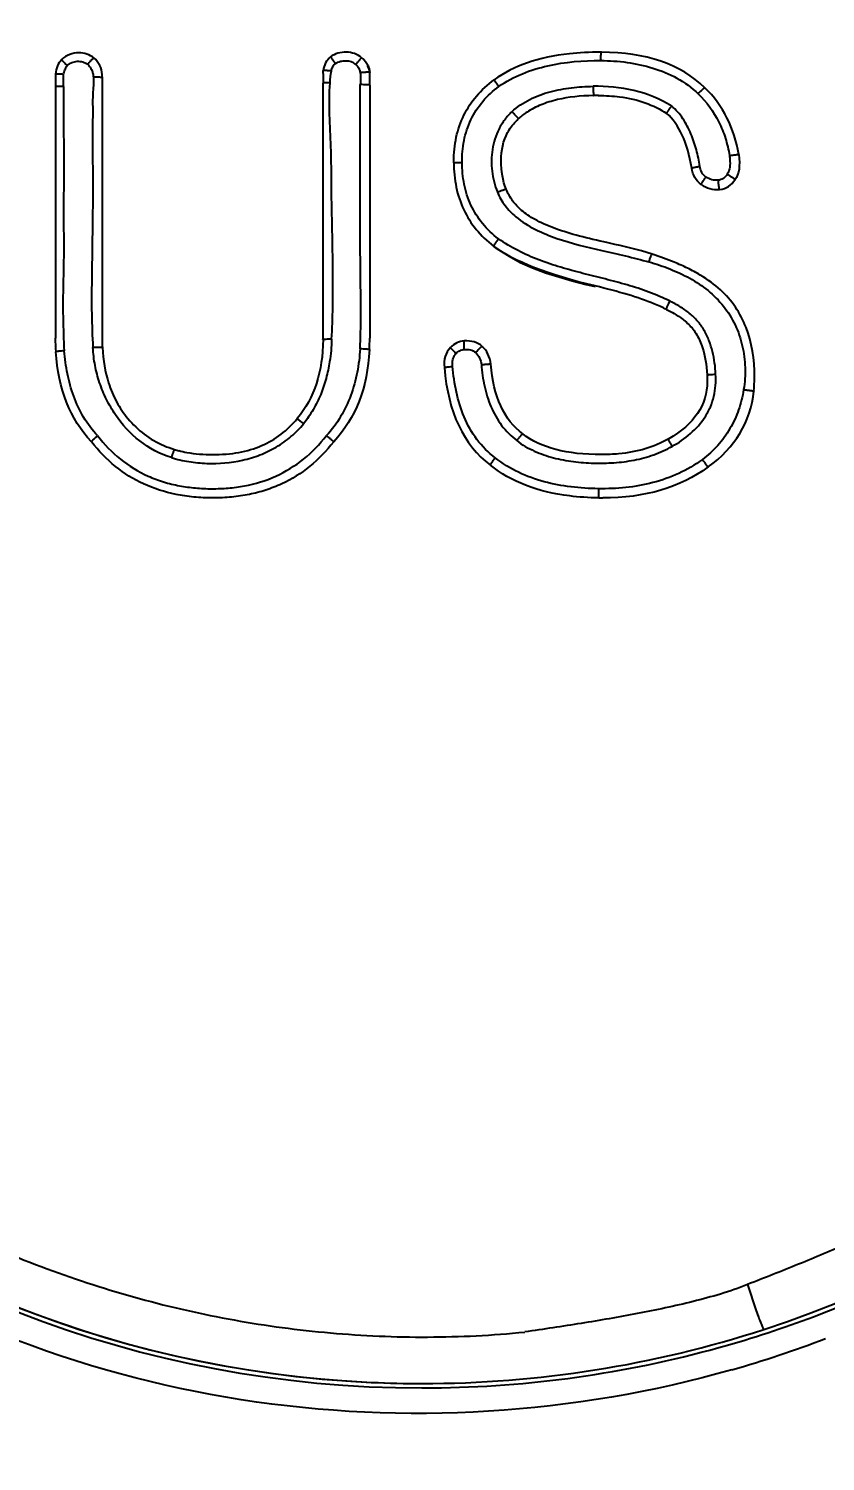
# Model space of a CAD drawing. Extents: x 2340 to 8415, y -46 to 2482.
# Drawn here: x 5924.38 to 5933.37, y 720.65 to 736.8 of the extents above; entities that cross this region are included whole.
import ezdxf

# ---------------------------------------------------------------- set-up
doc = ezdxf.new("R2010")
doc.units = 0
doc.header["$LTSCALE"] = 20
doc.header["$MEASUREMENT"] = 0
doc.layers.get('0').update_dxf_attribs({"linetype": 'CONTINUOUS'})
doc.layers.get('DEFPOINTS').update_dxf_attribs({"linetype": 'CONTINUOUS'})
doc.layers.add('00_COMPONENTS', color=7, linetype='CONTINUOUS')
doc.styles.get("Standard").update_dxf_attribs({"font": 'NanumGothic.ttf'})
doc.dimstyles.get("Standard").update_dxf_attribs({"dimtxt": 2.7, "dimasz": 2.5, "dimexe": 1.5, "dimexo": 1.5, "dimgap": 1.5, "dimtad": 1, "dimdec": 0, "dimlfac": 10, "dimzin": 0, "dimdsep": 46, "dimtxsty": 'Standard', "dimcen": 0, "dimclrt": 2, "dimadec": 0, "dimazin": 0, "dimtfac": 1, "dimtdec": 0, "dimtmove": 0, "dimatfit": 3, "dimfxl": 0, "dimtolj": 1, "dimtzin": 0, "dimarcsym": 0})

# ---------------------------------------------------------------- blocks, each defined once
blk = doc.blocks.new('A$C7b8c0583')
at = {"layer": '00_COMPONENTS', "color": 7, "linetype": 'Continuous'}
for p, q in [((125.663, 55.317), (125.663, 55.317)), ((131.388, 55.382), (131.378, 55.382)), ((125.229, 55.105), (125.229, 54.991)), ((125.756, 55.105), (125.756, 55.096)), ((125.756, 55.096), (125.756, 52.15)), ((128.247, 55.143), (128.247, 55.033)), ((128.774, 55.154), (128.773, 55.161)), ((128.774, 55.011), (128.774, 55.131)), ((125.229, 54.991), (125.229, 52.157)), ((128.247, 52.151), (128.247, 55.033)), ((128.774, 55.011), (128.774, 52.157)), ((128.248, 52.141), (128.247, 52.141))]:
    blk.add_line(p, q, dxfattribs=at)
for points in [[(128.767, 55.186), (128.762, 55.198), (128.756, 55.211), (128.75, 55.224), (128.748, 55.227)], [(128.773, 55.161), (128.77, 55.173), (128.767, 55.186)], [(130.172, 53.194), (130.229, 53.153), (130.346, 53.08), (130.472, 53.012), (130.61, 52.951), (130.756, 52.895), (130.907, 52.847), (131.06, 52.803), (131.216, 52.764), (131.316, 52.739)]]:
    blk.add_lwpolyline(points, dxfattribs=at)
for centre, radius, start, end in [((129.363, 52.87), 12.5, 287.9727, 87.4092), ((129.363, 52.87), 12.5, 108.1481, 270), ((129.363, 52.87), 12.5, 108.2609, 267.4128), ((129.363, 52.87), 2.5, 104.9188, 105.0831), ((133.069, 55.276), 1.688, 179.21, 179.6238), ((125.626, 55.106), 0.397, 175.8858, 180.0524), ((125.656, 52.824), 2.276, 89.4467, 90.0008), ((125.403, 55.106), 0.352, 359.9621, 3.9514), ((128.465, 55.131), 0.31, 359.9507, 4.31), ((131.34, 52.85), 2.044, 89.6213, 91.071), ((131.114, 52.36), 5.892, 181.975, 183.4702), ((130.457, 52.285), 4.705, 181.6455, 182.8431), ((126.195, 52.151), 2.052, 359.7207, 0.0002), ((126.251, 52.155), 2.523, 357.0964, 0.0266), ((131.705, 51.709), 1.41, 353.9282, 0.081), ((129.363, 52.87), 12.55, 290.9205, 355.1538), ((129.363, 52.87), 12.55, 186.4219, 269.995), ((126.933, 52.1), 1.251, 253.2068, 255.5652), ((131.403, 53.806), 3.45, 269.2551, 270.0022), ((129.363, 52.87), 12.55, 285.9421, 290.9205), ((129.363, 52.87), 12.5, 270, 287.9727), ((129.33, 52.887), 12.856, 285.9275, 290.8955), ((129.363, 52.87), 12.55, 271.0049, 285.9421), ((129.363, 52.87), 12.5, 267.4128, 270), ((129.363, 52.87), 12.55, 269.995, 271.0049)]:
    blk.add_arc(centre, radius, start, end, dxfattribs=at)
for points, knots in [([(125.509, 65.154), (127.332, 65.719), (131.29, 66.027), (136.804, 63.868), (140.852, 59.526), (142.016, 55.709), (142.154, 53.794)], [0, 0, 0, 0, 0.249289, 0.4989, 0.749116, 1, 1, 1, 1]), ([(116.505, 53.959), (116.611, 55.213), (117.195, 57.702), (119.115, 61.003), (121.898, 63.602), (124.179, 64.725), (125.367, 65.109)], [0, 0, 0, 0, 0.250898, 0.501324, 0.751021, 1, 1, 1, 1]), ([(125.613, 64.297), (125.266, 64.182), (124.581, 63.922), (123.592, 63.442), (122.65, 62.875), (121.467, 62.01), (120.142, 60.732), (118.872, 58.925), (117.953, 56.918), (117.405, 54.78), (117.278, 52.944), (117.382, 51.483), (117.622, 50.039), (118.174, 48.287), (119.198, 46.34), (120.327, 44.893), (121.376, 43.877), (122.517, 42.964), (124.096, 42.031), (125.816, 41.394), (127.242, 41.07), (128.33, 40.925), (129.428, 40.877), (130.159, 40.914), (130.523, 40.951)], [0, 0, 0, 0, 0.031281, 0.062576, 0.093872, 0.125177, 0.187738, 0.250322, 0.312917, 0.375501, 0.438053, 0.469343, 0.50062, 0.563064, 0.625458, 0.687815, 0.719018, 0.75022, 0.812572, 0.87496, 0.906201, 0.937452, 0.968726, 1, 1, 1, 1]), ([(140.428, 57.467), (140.586, 57.087), (140.863, 56.31), (141.159, 55.11), (141.296, 54.088), (141.341, 53.265), (141.342, 52.442), (141.264, 51.413), (141.044, 50.196), (140.704, 49.006), (140.248, 47.856), (139.676, 46.757), (139.107, 45.896), (138.599, 45.247), (138.192, 44.782), (137.76, 44.339), (137.307, 43.919), (136.909, 43.591), (136.583, 43.339), (136.335, 43.154), (136.084, 42.974), (135.827, 42.802), (135.564, 42.64), (135.294, 42.49), (135.019, 42.347), (134.649, 42.166), (134.18, 41.953), (133.611, 41.712), (133.228, 41.56), (133.036, 41.487)], [0, 0, 0, 0, 0.062437, 0.124881, 0.187335, 0.218576, 0.24982, 0.312296, 0.374782, 0.437279, 0.499784, 0.562295, 0.624811, 0.656082, 0.687353, 0.718625, 0.749897, 0.781165, 0.796801, 0.812435, 0.82807, 0.843706, 0.859338, 0.87497, 0.890604, 0.906234, 0.937489, 0.968746, 1, 1, 1, 1]), ([(125.299, 55.298), (125.298, 55.298), (125.299, 55.297), (125.299, 55.296), (125.301, 55.294), (125.304, 55.291), (125.309, 55.285), (125.316, 55.277), (125.325, 55.267), (125.34, 55.251), (125.352, 55.238), (125.36, 55.23)], [0, 0, 0, 0, 0.005244, 0.019496, 0.042886, 0.075299, 0.166177, 0.288766, 0.438986, 0.611758, 1, 1, 1, 1]), ([(125.663, 55.317), (125.639, 55.336), (125.586, 55.365), (125.489, 55.38), (125.387, 55.362), (125.327, 55.324), (125.299, 55.298)], [0, 0, 0, 0, 0.237546, 0.47515, 0.737577, 1, 1, 1, 1]), ([(125.36, 55.23), (125.376, 55.244), (125.411, 55.268), (125.473, 55.282), (125.537, 55.276), (125.575, 55.257), (125.592, 55.245)], [0, 0, 0, 0, 0.250439, 0.5005, 0.750303, 1, 1, 1, 1]), ([(125.592, 55.245), (125.599, 55.255), (125.612, 55.269), (125.629, 55.286), (125.639, 55.298), (125.648, 55.307), (125.655, 55.313), (125.66, 55.316), (125.662, 55.317), (125.663, 55.318), (125.663, 55.317)], [0, 0, 0, 0, 0.377557, 0.549001, 0.699367, 0.823272, 0.916657, 0.976587, 0.993085, 1, 1, 1, 1]), ([(128.684, 55.316), (128.66, 55.338), (128.607, 55.371), (128.509, 55.386), (128.412, 55.373), (128.358, 55.348), (128.333, 55.331)], [0, 0, 0, 0, 0.244678, 0.48926, 0.744632, 1, 1, 1, 1]), ([(128.388, 55.256), (128.381, 55.266), (128.37, 55.279), (128.357, 55.297), (128.349, 55.307), (128.343, 55.317), (128.338, 55.323), (128.335, 55.327), (128.334, 55.329), (128.334, 55.33), (128.334, 55.33)], [0, 0, 0, 0, 0.387933, 0.560504, 0.710584, 0.83314, 0.924108, 0.980124, 0.994535, 1, 1, 1, 1]), ([(128.342, 55.169), (128.344, 55.185), (128.354, 55.218), (128.375, 55.245), (128.388, 55.256)], [0, 0, 0, 0, 0.499794, 1, 1, 1, 1]), ([(128.388, 55.256), (128.406, 55.266), (128.444, 55.282), (128.505, 55.288), (128.566, 55.28), (128.601, 55.256), (128.615, 55.242)], [0, 0, 0, 0, 0.250341, 0.50039, 0.750359, 1, 1, 1, 1]), ([(128.681, 55.314), (128.681, 55.314), (128.678, 55.313), (128.674, 55.309), (128.667, 55.303), (128.659, 55.294), (128.65, 55.283), (128.635, 55.266), (128.623, 55.252), (128.615, 55.242)], [0, 0, 0, 0, 0.02459, 0.082133, 0.173439, 0.295848, 0.44561, 0.617446, 1, 1, 1, 1]), ([(130.232, 54.995), (130.313, 55.054), (130.493, 55.148), (130.878, 55.265), (131.181, 55.289), (131.381, 55.287)], [0, 0, 0, 0, 0.25025, 0.500479, 1, 1, 1, 1]), ([(131.381, 55.287), (131.48, 55.287), (131.678, 55.273), (131.969, 55.212), (132.246, 55.099), (132.408, 54.982), (132.479, 54.913)], [0, 0, 0, 0, 0.250159, 0.500282, 0.750219, 1, 1, 1, 1]), ([(131.382, 55.299), (131.382, 55.31), (131.382, 55.326), (131.383, 55.345), (131.384, 55.358), (131.385, 55.368), (131.385, 55.375), (131.386, 55.379), (131.387, 55.382), (131.388, 55.382)], [0, 0, 0, 0, 0.38808, 0.565911, 0.719749, 0.842335, 0.929761, 0.980716, 1, 1, 1, 1]), ([(125.322, 55.131), (125.31, 55.132), (125.293, 55.133), (125.272, 55.134), (125.257, 55.135), (125.246, 55.135), (125.237, 55.135), (125.233, 55.135), (125.23, 55.135), (125.23, 55.134)], [0, 0, 0, 0, 0.374056, 0.552153, 0.709879, 0.837196, 0.928776, 0.981904, 1, 1, 1, 1]), ([(125.32, 55.131), (125.322, 55.149), (125.331, 55.175), (125.346, 55.207), (125.355, 55.223), (125.36, 55.23)], [0, 0, 0, 0, 0.499352, 0.749808, 1, 1, 1, 1]), ([(125.321, 54.996), (125.321, 55.007), (125.321, 55.03), (125.32, 55.064), (125.321, 55.097), (125.32, 55.12), (125.32, 55.131)], [0, 0, 0, 0, 0.250005, 0.500002, 0.749989, 1, 1, 1, 1]), ([(125.592, 55.245), (125.602, 55.235), (125.62, 55.215), (125.639, 55.179), (125.651, 55.14), (125.655, 55.113), (125.656, 55.1)], [0, 0, 0, 0, 0.249999, 0.499541, 0.750018, 1, 1, 1, 1]), ([(125.656, 55.1), (125.657, 55.068), (125.658, 55.005), (125.651, 54.925), (125.648, 54.862), (125.648, 54.798), (125.649, 54.719), (125.648, 54.624), (125.648, 54.497), (125.648, 54.338), (125.648, 54.147), (125.649, 53.956), (125.649, 53.766), (125.648, 53.512), (125.643, 53.194), (125.637, 52.813), (125.635, 52.431), (125.644, 52.177), (125.651, 52.051)], [0, 0, 0, 0, 0.031251, 0.062509, 0.078129, 0.093755, 0.125013, 0.15626, 0.18751, 0.25001, 0.31251, 0.375009, 0.437509, 0.500009, 0.625014, 0.750018, 0.875017, 1, 1, 1, 1]), ([(125.756, 55.096), (125.756, 55.096), (125.753, 55.096), (125.75, 55.097), (125.743, 55.098), (125.734, 55.098), (125.722, 55.099), (125.703, 55.099), (125.688, 55.1), (125.678, 55.1)], [0, 0, 0, 0, 0.017229, 0.065593, 0.149716, 0.269538, 0.421302, 0.599908, 1, 1, 1, 1]), ([(128.342, 55.169), (128.33, 55.17), (128.313, 55.172), (128.291, 55.174), (128.277, 55.176), (128.266, 55.176), (128.257, 55.177), (128.253, 55.177), (128.249, 55.177), (128.249, 55.176)], [0, 0, 0, 0, 0.373813, 0.552013, 0.709905, 0.837364, 0.929015, 0.982116, 1, 1, 1, 1]), ([(128.615, 55.242), (128.63, 55.232), (128.654, 55.204), (128.664, 55.169), (128.667, 55.151)], [0, 0, 0, 0, 0.498721, 1, 1, 1, 1]), ([(128.743, 55.155), (128.738, 55.155), (128.712, 55.154), (128.686, 55.152), (128.667, 55.151)], [0, 0, 0, 0, 0.227847, 1, 1, 1, 1]), ([(128.667, 55.151), (128.67, 55.129), (128.671, 55.083), (128.669, 55.038), (128.668, 55.016)], [0, 0, 0, 0, 0.499716, 1, 1, 1, 1]), ([(128.774, 55.154), (128.773, 55.155), (128.77, 55.155), (128.765, 55.156), (128.755, 55.156), (128.748, 55.155), (128.743, 55.155)], [0, 0, 0, 0, 0.063103, 0.244929, 0.560636, 1, 1, 1, 1]), ([(125.321, 54.996), (125.309, 54.996), (125.292, 54.996), (125.27, 54.995), (125.256, 54.994), (125.245, 54.994), (125.236, 54.993), (125.232, 54.992), (125.229, 54.992), (125.229, 54.991)], [0, 0, 0, 0, 0.374243, 0.552254, 0.709796, 0.836926, 0.928384, 0.981523, 1, 1, 1, 1]), ([(125.321, 54.996), (125.321, 54.872), (125.32, 54.623), (125.322, 54.25), (125.321, 53.878), (125.321, 53.567), (125.321, 53.318), (125.322, 53.132), (125.32, 52.946), (125.315, 52.759), (125.312, 52.573), (125.314, 52.324), (125.321, 52.138), (125.327, 52.014)], [0, 0, 0, 0, 0.125001, 0.250001, 0.375002, 0.500001, 0.562502, 0.625005, 0.687505, 0.750011, 0.812512, 0.875013, 1, 1, 1, 1]), ([(128.327, 55.037), (128.316, 55.037), (128.301, 55.037), (128.282, 55.036), (128.27, 55.036), (128.26, 55.035), (128.253, 55.035), (128.25, 55.034), (128.247, 55.034), (128.247, 55.033)], [0, 0, 0, 0, 0.391355, 0.569349, 0.722827, 0.844876, 0.931746, 0.982114, 1, 1, 1, 1]), ([(128.344, 52.145), (128.351, 52.265), (128.359, 52.506), (128.36, 52.868), (128.355, 53.23), (128.346, 53.591), (128.342, 53.953), (128.34, 54.315), (128.317, 54.675), (128.318, 54.917), (128.327, 55.037)], [0, 0, 0, 0, 0.125016, 0.250026, 0.375031, 0.500034, 0.625038, 0.750039, 0.875034, 1, 1, 1, 1]), ([(128.665, 52.037), (128.671, 52.161), (128.676, 52.409), (128.671, 52.781), (128.667, 53.154), (128.668, 53.526), (128.668, 53.899), (128.668, 54.395), (128.668, 54.767), (128.668, 55.016)], [0, 0, 0, 0, 0.124913, 0.249958, 0.375003, 0.500001, 0.625002, 0.750001, 1, 1, 1, 1]), ([(128.774, 55.011), (128.774, 55.012), (128.771, 55.012), (128.766, 55.013), (128.755, 55.014), (128.742, 55.014), (128.725, 55.015), (128.7, 55.015), (128.681, 55.016), (128.668, 55.016)], [0, 0, 0, 0, 0.018429, 0.072763, 0.167194, 0.298296, 0.459479, 0.638574, 1, 1, 1, 1]), ([(129.723, 54.134), (129.723, 54.138), (129.723, 54.19), (129.727, 54.29), (129.756, 54.469), (129.827, 54.676), (129.97, 54.892), (130.103, 55.015), (130.179, 55.071)], [0, 0, 0, 0, 0.009828, 0.1336, 0.257371, 0.504914, 0.752457, 1, 1, 1, 1]), ([(129.816, 54.139), (129.814, 54.221), (129.83, 54.387), (129.929, 54.702), (130.099, 54.899), (130.232, 54.995)], [0, 0, 0, 0, 0.250857, 0.501826, 1, 1, 1, 1]), ([(130.232, 54.995), (130.225, 55.005), (130.214, 55.019), (130.202, 55.037), (130.194, 55.048), (130.187, 55.057), (130.183, 55.064), (130.181, 55.067), (130.18, 55.069), (130.179, 55.07), (130.179, 55.071), (130.179, 55.071)], [0, 0, 0, 0, 0.387369, 0.560093, 0.710412, 0.833178, 0.924272, 0.956799, 0.980302, 0.994661, 1, 1, 1, 1]), ([(130.379, 54.711), (130.439, 54.767), (130.577, 54.858), (130.808, 54.942), (131.049, 54.986), (131.212, 54.996), (131.294, 54.997)], [0, 0, 0, 0, 0.250012, 0.500004, 0.750069, 1, 1, 1, 1]), ([(132.181, 54.774), (132.05, 54.855), (131.758, 54.972), (131.448, 54.999), (131.294, 54.997)], [0, 0, 0, 0, 0.499571, 1, 1, 1, 1]), ([(131.294, 54.997), (131.294, 54.984), (131.295, 54.966), (131.296, 54.941), (131.297, 54.925), (131.298, 54.911), (131.299, 54.901), (131.3, 54.896), (131.301, 54.893), (131.302, 54.893)], [0, 0, 0, 0, 0.362124, 0.540671, 0.701137, 0.831632, 0.925781, 0.980368, 1, 1, 1, 1]), ([(132.479, 54.913), (132.488, 54.923), (132.502, 54.936), (132.519, 54.952), (132.53, 54.963), (132.539, 54.971), (132.547, 54.977), (132.551, 54.98), (132.554, 54.981), (132.555, 54.981)], [0, 0, 0, 0, 0.379344, 0.551161, 0.701874, 0.82583, 0.918557, 0.976579, 1, 1, 1, 1]), ([(131.302, 54.893), (131.151, 54.89), (130.939, 54.866), (130.703, 54.792), (130.558, 54.718), (130.482, 54.659), (130.453, 54.633)], [0, 0, 0, 0, 0.396959, 0.617578, 0.838196, 1, 1, 1, 1]), ([(132.125, 54.689), (132.125, 54.69), (132.126, 54.693), (132.128, 54.698), (132.133, 54.706), (132.14, 54.717), (132.148, 54.729), (132.162, 54.749), (132.173, 54.764), (132.181, 54.774)], [0, 0, 0, 0, 0.022921, 0.080823, 0.173638, 0.297778, 0.448654, 0.620595, 1, 1, 1, 1]), ([(132.5, 54.094), (132.49, 54.157), (132.463, 54.282), (132.403, 54.464), (132.314, 54.635), (132.23, 54.733), (132.181, 54.774)], [0, 0, 0, 0, 0.250177, 0.500316, 0.750264, 1, 1, 1, 1]), ([(132.479, 54.913), (132.575, 54.822), (132.693, 54.657), (132.792, 54.411), (132.822, 54.282), (132.833, 54.216)], [0, 0, 0, 0, 0.498983, 0.749446, 1, 1, 1, 1]), ([(130.379, 54.711), (130.349, 54.684), (130.294, 54.623), (130.209, 54.483), (130.147, 54.285), (130.145, 54.04), (130.183, 53.879), (130.215, 53.804)], [0, 0, 0, 0, 0.125217, 0.250786, 0.500577, 0.750396, 1, 1, 1, 1]), ([(130.257, 54.159), (130.257, 54.278), (130.293, 54.436), (130.393, 54.574), (130.442, 54.622), (130.453, 54.633)], [0, 0, 0, 0, 0.60976, 0.915181, 1, 1, 1, 1]), ([(130.379, 54.711), (130.388, 54.701), (130.401, 54.687), (130.418, 54.669), (130.43, 54.656), (130.44, 54.646), (130.446, 54.639), (130.45, 54.636), (130.451, 54.634), (130.452, 54.633), (130.453, 54.633), (130.453, 54.633)], [0, 0, 0, 0, 0.361249, 0.540909, 0.702809, 0.83446, 0.92908, 0.961039, 0.983049, 0.995779, 1, 1, 1, 1]), ([(129.723, 54.134), (129.723, 54.135), (129.726, 54.135), (129.73, 54.136), (129.739, 54.136), (129.75, 54.137), (129.765, 54.138), (129.787, 54.139), (129.804, 54.139), (129.816, 54.139)], [0, 0, 0, 0, 0.018419, 0.071598, 0.163239, 0.290657, 0.448498, 0.626627, 1, 1, 1, 1]), ([(129.723, 54.134), (129.723, 54.088), (129.728, 53.993), (129.755, 53.811), (129.826, 53.6), (129.966, 53.378), (130.097, 53.252), (130.172, 53.194)], [0, 0, 0, 0, 0.11649, 0.242706, 0.495137, 0.747568, 1, 1, 1, 1]), ([(130.226, 53.278), (130.095, 53.376), (129.931, 53.576), (129.832, 53.891), (129.816, 54.057), (129.816, 54.139)], [0, 0, 0, 0, 0.497811, 0.748836, 1, 1, 1, 1]), ([(132.833, 54.216), (132.835, 54.198), (132.839, 54.162), (132.84, 54.108), (132.834, 54.054), (132.818, 54.02), (132.808, 54.005)], [0, 0, 0, 0, 0.249981, 0.499944, 0.750142, 1, 1, 1, 1]), ([(132.833, 54.216), (132.846, 54.218), (132.865, 54.221), (132.889, 54.224), (132.905, 54.226), (132.918, 54.227), (132.928, 54.228), (132.933, 54.228), (132.937, 54.228), (132.937, 54.227)], [0, 0, 0, 0, 0.377554, 0.5499, 0.70159, 0.82662, 0.920147, 0.978251, 1, 1, 1, 1]), ([(132.407, 54.075), (132.407, 54.075), (132.408, 54.076), (132.409, 54.076), (132.411, 54.077), (132.415, 54.079), (132.423, 54.081), (132.434, 54.083), (132.448, 54.086), (132.464, 54.089), (132.482, 54.091), (132.494, 54.093), (132.5, 54.094)], [0, 0, 0, 0, 0.00488, 0.019779, 0.044058, 0.077205, 0.16887, 0.291951, 0.442375, 0.614843, 0.803341, 1, 1, 1, 1]), ([(132.568, 53.974), (132.549, 53.988), (132.516, 54.024), (132.502, 54.071), (132.5, 54.094)], [0, 0, 0, 0, 0.499535, 1, 1, 1, 1]), ([(132.515, 53.889), (132.514, 53.889), (132.515, 53.893), (132.517, 53.897), (132.522, 53.906), (132.528, 53.916), (132.537, 53.929), (132.55, 53.949), (132.56, 53.964), (132.568, 53.974)], [0, 0, 0, 0, 0.023471, 0.081481, 0.174149, 0.298013, 0.448621, 0.620384, 1, 1, 1, 1]), ([(132.706, 53.937), (132.682, 53.936), (132.633, 53.94), (132.587, 53.96), (132.568, 53.974)], [0, 0, 0, 0, 0.500458, 1, 1, 1, 1]), ([(132.808, 54.005), (132.797, 53.987), (132.768, 53.955), (132.727, 53.94), (132.706, 53.937)], [0, 0, 0, 0, 0.500061, 1, 1, 1, 1]), ([(132.896, 53.945), (132.896, 53.945), (132.895, 53.946), (132.894, 53.946), (132.892, 53.948), (132.889, 53.95), (132.885, 53.953), (132.879, 53.957), (132.869, 53.964), (132.856, 53.973), (132.835, 53.987), (132.819, 53.998), (132.808, 54.005)], [0, 0, 0, 0, 0.004961, 0.019693, 0.043984, 0.077622, 0.120332, 0.171587, 0.297343, 0.449818, 0.622768, 1, 1, 1, 1]), ([(130.215, 53.804), (130.227, 53.809), (130.244, 53.816), (130.267, 53.825), (130.283, 53.83), (130.295, 53.834), (130.305, 53.837), (130.31, 53.838), (130.313, 53.839), (130.314, 53.838)], [0, 0, 0, 0, 0.362118, 0.540527, 0.700749, 0.831089, 0.925201, 0.979886, 1, 1, 1, 1]), ([(130.215, 53.804), (130.236, 53.75), (130.297, 53.648), (130.44, 53.501), (130.641, 53.376), (130.966, 53.245), (131.223, 53.185), (131.394, 53.146)], [0, 0, 0, 0, 0.125047, 0.250106, 0.43748, 0.624973, 1, 1, 1, 1]), ([(131.416, 53.244), (131.191, 53.29), (130.906, 53.368), (130.631, 53.493), (130.485, 53.592), (130.382, 53.703), (130.333, 53.791), (130.314, 53.838)], [0, 0, 0, 0, 0.343589, 0.515336, 0.687083, 0.842406, 1, 1, 1, 1]), ([(132.722, 53.833), (132.722, 53.833), (132.722, 53.834), (132.721, 53.835), (132.72, 53.838), (132.719, 53.843), (132.717, 53.852), (132.715, 53.865), (132.713, 53.88), (132.71, 53.905), (132.708, 53.924), (132.706, 53.937)], [0, 0, 0, 0, 0.005379, 0.020822, 0.045786, 0.079829, 0.173667, 0.298755, 0.450469, 0.622786, 1, 1, 1, 1]), ([(130.226, 53.278), (130.219, 53.268), (130.208, 53.253), (130.194, 53.234), (130.186, 53.221), (130.179, 53.211), (130.175, 53.203), (130.172, 53.198), (130.171, 53.195), (130.172, 53.194)], [0, 0, 0, 0, 0.379869, 0.551576, 0.70205, 0.825736, 0.918246, 0.976212, 1, 1, 1, 1]), ([(132.162, 52.575), (132.083, 52.611), (131.925, 52.68), (131.679, 52.76), (131.429, 52.825), (131.178, 52.887), (130.928, 52.955), (130.682, 53.035), (130.445, 53.139), (130.297, 53.229), (130.226, 53.278)], [0, 0, 0, 0, 0.125021, 0.249996, 0.375035, 0.500025, 0.62501, 0.750046, 0.875003, 1, 1, 1, 1]), ([(131.96, 53.105), (131.803, 53.155), (131.62, 53.197), (131.437, 53.238), (131.416, 53.242)], [0, 0, 0, 0, 0.881735, 1, 1, 1, 1]), ([(131.394, 53.146), (131.483, 53.126), (131.661, 53.087), (131.837, 53.04), (131.925, 53.017)], [0, 0, 0, 0, 0.499989, 1, 1, 1, 1]), ([(131.925, 53.017), (131.929, 53.028), (131.934, 53.044), (131.942, 53.065), (131.947, 53.079), (131.952, 53.09), (131.956, 53.098), (131.958, 53.102), (131.96, 53.105), (131.96, 53.105)], [0, 0, 0, 0, 0.371895, 0.549571, 0.706992, 0.834061, 0.925665, 0.97936, 1, 1, 1, 1]), ([(131.925, 53.017), (132.005, 52.995), (132.162, 52.941), (132.388, 52.838), (132.596, 52.7), (132.773, 52.523), (132.906, 52.31), (132.986, 52.073), (133.017, 51.825), (133.006, 51.658), (132.993, 51.576)], [0, 0, 0, 0, 0.124913, 0.24987, 0.374764, 0.499749, 0.624686, 0.749754, 0.874861, 1, 1, 1, 1]), ([(132.36, 52.947), (132.312, 52.97), (132.188, 53.026), (132.049, 53.076), (131.96, 53.105)], [0, 0, 0, 0, 0.406124, 1, 1, 1, 1]), ([(133.116, 51.711), (133.116, 51.924), (133.068, 52.207), (132.907, 52.514), (132.741, 52.707), (132.552, 52.845), (132.411, 52.921), (132.36, 52.947)], [0, 0, 0, 0, 0.361306, 0.542041, 0.722776, 0.905316, 1, 1, 1, 1]), ([(132.122, 52.481), (132.078, 52.503), (131.868, 52.598), (131.583, 52.683), (131.318, 52.746)], [0, 0, 0, 0, 0.226752, 1, 1, 1, 1]), ([(132.122, 52.481), (132.122, 52.481), (132.122, 52.485), (132.123, 52.49), (132.127, 52.499), (132.132, 52.511), (132.138, 52.526), (132.148, 52.547), (132.156, 52.564), (132.162, 52.575)], [0, 0, 0, 0, 0.020782, 0.075453, 0.16907, 0.298625, 0.458045, 0.636061, 1, 1, 1, 1]), ([(132.677, 51.751), (132.674, 51.836), (132.656, 51.965), (132.606, 52.13), (132.551, 52.247), (132.476, 52.353), (132.381, 52.441), (132.276, 52.515), (132.2, 52.557), (132.162, 52.575)], [0, 0, 0, 0, 0.249811, 0.374824, 0.500116, 0.624985, 0.749937, 0.875189, 1, 1, 1, 1]), ([(132.122, 52.481), (132.153, 52.466), (132.217, 52.431), (132.28, 52.39), (132.313, 52.364), (132.319, 52.359)], [0, 0, 0, 0, 0.398603, 0.880603, 1, 1, 1, 1]), ([(132.319, 52.359), (132.339, 52.344), (132.375, 52.312), (132.423, 52.259), (132.479, 52.176), (132.548, 52.023), (132.575, 51.858), (132.58, 51.742)], [0, 0, 0, 0, 0.113849, 0.235096, 0.356342, 0.598835, 1, 1, 1, 1]), ([(125.758, 52.051), (125.758, 52.052), (125.754, 52.052), (125.75, 52.053), (125.739, 52.053), (125.725, 52.053), (125.708, 52.053), (125.683, 52.052), (125.664, 52.051), (125.651, 52.051)], [0, 0, 0, 0, 0.018367, 0.07262, 0.167139, 0.298511, 0.460072, 0.63931, 1, 1, 1, 1]), ([(126.536, 50.811), (126.407, 50.85), (126.165, 50.981), (125.935, 51.232), (125.8, 51.465), (125.722, 51.653), (125.671, 51.849), (125.655, 51.983), (125.651, 52.051)], [0, 0, 0, 0, 0.249197, 0.498745, 0.623968, 0.749261, 0.87461, 1, 1, 1, 1]), ([(125.758, 52.051), (125.765, 51.908), (125.803, 51.694), (125.912, 51.436), (126.047, 51.236), (126.225, 51.064), (126.408, 50.959), (126.531, 50.915), (126.572, 50.903)], [0, 0, 0, 0, 0.251539, 0.405756, 0.559974, 0.737512, 0.91505, 1, 1, 1, 1]), ([(128.344, 52.145), (128.344, 52.06), (128.329, 51.911), (128.286, 51.703), (128.225, 51.52), (128.139, 51.349), (128.068, 51.242), (128.028, 51.193)], [0, 0, 0, 0, 0.249817, 0.437424, 0.624822, 0.812476, 1, 1, 1, 1]), ([(128.344, 52.145), (128.333, 52.145), (128.312, 52.145), (128.283, 52.144), (128.262, 52.143), (128.251, 52.143), (128.248, 52.141)], [0, 0, 0, 0, 0.341844, 0.663318, 0.895515, 1, 1, 1, 1]), ([(128.665, 52.037), (128.66, 51.948), (128.639, 51.77), (128.568, 51.511), (128.454, 51.268), (128.347, 51.123), (128.285, 51.059)], [0, 0, 0, 0, 0.249971, 0.500021, 0.750026, 1, 1, 1, 1]), ([(128.771, 52.028), (128.771, 52.028), (128.767, 52.029), (128.763, 52.03), (128.752, 52.031), (128.739, 52.032), (128.722, 52.034), (128.697, 52.035), (128.678, 52.036), (128.665, 52.037)], [0, 0, 0, 0, 0.018057, 0.072296, 0.166814, 0.298147, 0.459622, 0.63888, 1, 1, 1, 1]), ([(129.684, 52.051), (129.684, 52.051), (129.684, 52.05), (129.685, 52.049), (129.687, 52.047), (129.69, 52.044), (129.695, 52.039), (129.703, 52.031), (129.713, 52.021), (129.728, 52.005), (129.74, 51.993), (129.749, 51.985)], [0, 0, 0, 0, 0.004782, 0.018967, 0.042378, 0.074848, 0.165893, 0.288685, 0.439091, 0.611984, 1, 1, 1, 1]), ([(129.749, 51.985), (129.761, 51.997), (129.79, 52.018), (129.824, 52.029), (129.841, 52.03)], [0, 0, 0, 0, 0.500716, 1, 1, 1, 1]), ([(129.841, 52.03), (129.84, 52.042), (129.839, 52.06), (129.839, 52.083), (129.838, 52.097), (129.838, 52.108), (129.838, 52.117), (129.839, 52.122), (129.84, 52.125), (129.84, 52.126)], [0, 0, 0, 0, 0.383909, 0.555929, 0.70605, 0.829031, 0.920697, 0.977755, 1, 1, 1, 1]), ([(129.841, 52.03), (129.864, 52.032), (129.91, 52.029), (129.953, 52.01), (129.97, 51.994)], [0, 0, 0, 0, 0.501391, 1, 1, 1, 1]), ([(129.97, 51.994), (129.979, 52.004), (129.991, 52.018), (130.008, 52.035), (130.018, 52.046), (130.027, 52.054), (130.035, 52.061), (130.039, 52.064), (130.042, 52.066), (130.043, 52.065)], [0, 0, 0, 0, 0.378901, 0.550553, 0.701156, 0.825086, 0.917875, 0.976075, 1, 1, 1, 1]), ([(125.327, 52.014), (125.315, 52.013), (125.298, 52.012), (125.276, 52.01), (125.261, 52.009), (125.249, 52.007), (125.24, 52.006), (125.236, 52.005), (125.233, 52.004), (125.233, 52.004)], [0, 0, 0, 0, 0.371171, 0.549103, 0.707224, 0.835188, 0.927423, 0.981096, 1, 1, 1, 1]), ([(125.704, 51.058), (125.584, 51.183), (125.449, 51.417), (125.359, 51.754), (125.335, 51.927), (125.327, 52.014)], [0, 0, 0, 0, 0.498258, 0.749088, 1, 1, 1, 1]), ([(129.709, 51.839), (129.706, 51.865), (129.707, 51.905), (129.725, 51.954), (129.74, 51.975), (129.749, 51.985)], [0, 0, 0, 0, 0.498987, 0.74944, 1, 1, 1, 1]), ([(129.97, 51.994), (129.989, 51.978), (130.019, 51.935), (130.031, 51.884), (130.034, 51.859)], [0, 0, 0, 0, 0.499075, 1, 1, 1, 1]), ([(130.034, 51.859), (130.048, 51.861), (130.067, 51.862), (130.092, 51.864), (130.107, 51.865), (130.121, 51.866), (130.129, 51.866), (130.135, 51.866), (130.137, 51.866), (130.14, 51.864), (130.14, 51.865)], [0, 0, 0, 0, 0.377011, 0.549458, 0.701349, 0.826595, 0.92048, 0.95449, 0.979396, 1, 1, 1, 1]), ([(130.034, 51.859), (130.04, 51.778), (130.063, 51.617), (130.133, 51.382), (130.254, 51.168), (130.369, 51.049), (130.435, 51.002)], [0, 0, 0, 0, 0.250256, 0.50049, 0.750318, 1, 1, 1, 1]), ([(129.616, 51.826), (129.616, 51.827), (129.619, 51.827), (129.623, 51.829), (129.632, 51.83), (129.643, 51.832), (129.657, 51.834), (129.679, 51.836), (129.697, 51.838), (129.709, 51.839)], [0, 0, 0, 0, 0.021136, 0.077693, 0.16907, 0.291937, 0.44214, 0.614484, 1, 1, 1, 1]), ([(130.191, 50.808), (130.112, 50.865), (129.974, 51.008), (129.829, 51.265), (129.745, 51.548), (129.717, 51.742), (129.709, 51.839)], [0, 0, 0, 0, 0.249682, 0.499489, 0.749745, 1, 1, 1, 1]), ([(132.187, 50.937), (132.26, 50.978), (132.398, 51.075), (132.542, 51.231), (132.621, 51.379), (132.659, 51.5), (132.679, 51.625), (132.68, 51.709), (132.677, 51.751)], [0, 0, 0, 0, 0.249821, 0.499581, 0.624704, 0.749778, 0.87507, 1, 1, 1, 1]), ([(132.58, 51.742), (132.58, 51.743), (132.584, 51.743), (132.588, 51.744), (132.597, 51.745), (132.609, 51.747), (132.625, 51.748), (132.647, 51.749), (132.665, 51.75), (132.677, 51.751)], [0, 0, 0, 0, 0.018822, 0.072867, 0.165789, 0.294609, 0.453443, 0.631456, 1, 1, 1, 1]), ([(132.58, 51.742), (132.581, 51.736), (132.582, 51.711), (132.581, 51.685), (132.581, 51.667)], [0, 0, 0, 0, 0.253036, 1, 1, 1, 1]), ([(132.993, 51.576), (132.981, 51.499), (132.943, 51.347), (132.845, 51.133), (132.707, 50.942), (132.59, 50.837), (132.527, 50.79)], [0, 0, 0, 0, 0.249925, 0.499917, 0.749953, 1, 1, 1, 1]), ([(132.993, 51.576), (133.007, 51.575), (133.027, 51.573), (133.053, 51.57), (133.072, 51.567), (133.087, 51.565), (133.099, 51.563), (133.104, 51.562), (133.108, 51.561), (133.108, 51.56)], [0, 0, 0, 0, 0.34795, 0.527552, 0.692961, 0.829214, 0.927348, 0.983007, 1, 1, 1, 1]), ([(132.858, 40.525), (131.08, 40.017), (127.259, 39.78), (121.948, 41.864), (117.989, 45.975), (116.749, 49.602), (116.541, 51.442)], [0, 0, 0, 0, 0.250282, 0.49977, 0.749379, 1, 1, 1, 1]), ([(127.149, 50.85), (127.151, 50.85), (127.203, 50.854), (127.346, 50.873), (127.56, 50.937), (127.779, 51.065), (127.902, 51.183), (127.957, 51.251)], [0, 0, 0, 0, 0.006294, 0.148252, 0.432168, 0.716084, 1, 1, 1, 1]), ([(127.957, 51.251), (127.956, 51.251), (127.957, 51.251), (127.958, 51.25), (127.959, 51.249), (127.963, 51.246), (127.969, 51.241), (127.978, 51.233), (127.989, 51.224), (128.005, 51.211), (128.019, 51.2), (128.028, 51.193)], [0, 0, 0, 0, 0.004146, 0.016749, 0.038359, 0.069499, 0.160983, 0.288384, 0.446356, 0.624826, 1, 1, 1, 1]), ([(125.635, 50.989), (125.636, 50.988), (125.636, 50.991), (125.637, 50.993), (125.64, 50.998), (125.645, 51.003), (125.654, 51.012), (125.664, 51.022), (125.676, 51.034), (125.69, 51.046), (125.699, 51.054), (125.704, 51.058)], [0, 0, 0, 0, 0.020109, 0.045682, 0.07984, 0.172061, 0.295169, 0.445466, 0.617459, 0.804963, 1, 1, 1, 1]), ([(125.704, 51.058), (125.778, 50.96), (125.951, 50.782), (126.215, 50.619), (126.446, 50.533), (126.626, 50.49), (126.809, 50.465), (126.993, 50.457), (127.178, 50.464), (127.422, 50.496), (127.72, 50.586), (128.038, 50.782), (128.211, 50.961), (128.285, 51.059)], [0, 0, 0, 0, 0.124798, 0.24954, 0.312058, 0.374553, 0.437069, 0.499588, 0.56212, 0.624692, 0.749714, 0.874813, 1, 1, 1, 1]), ([(126.536, 50.811), (126.6, 50.791), (126.733, 50.761), (127.003, 50.734), (127.277, 50.758), (127.537, 50.836), (127.722, 50.925), (127.889, 51.042), (127.986, 51.139), (128.028, 51.193)], [0, 0, 0, 0, 0.124828, 0.249818, 0.499261, 0.624428, 0.749511, 0.874813, 1, 1, 1, 1]), ([(128.368, 50.99), (128.368, 50.99), (128.367, 50.99), (128.366, 50.991), (128.364, 50.993), (128.36, 50.996), (128.352, 51.002), (128.342, 51.011), (128.33, 51.021), (128.311, 51.037), (128.296, 51.05), (128.285, 51.059)], [0, 0, 0, 0, 0.004979, 0.019736, 0.044068, 0.077752, 0.17185, 0.297775, 0.450384, 0.623357, 1, 1, 1, 1]), ([(130.435, 51.002), (130.443, 51.012), (130.454, 51.027), (130.469, 51.045), (130.479, 51.056), (130.487, 51.065), (130.494, 51.072), (130.498, 51.076), (130.501, 51.078), (130.502, 51.077)], [0, 0, 0, 0, 0.379277, 0.550897, 0.701404, 0.825228, 0.917934, 0.97609, 1, 1, 1, 1]), ([(127.601, 50.444), (127.541, 50.424), (127.417, 50.392), (127.219, 50.362), (127.004, 50.352), (126.788, 50.362), (126.521, 50.402), (126.215, 50.501), (125.897, 50.698), (125.717, 50.883), (125.635, 50.989)], [0, 0, 0, 0, 0.089093, 0.179578, 0.270062, 0.361304, 0.452547, 0.635031, 0.817516, 1, 1, 1, 1]), ([(126.572, 50.903), (126.571, 50.903), (126.569, 50.9), (126.566, 50.896), (126.562, 50.888), (126.555, 50.871), (126.546, 50.845), (126.539, 50.823), (126.536, 50.811)], [0, 0, 0, 0, 0.02191, 0.076615, 0.169455, 0.297812, 0.633379, 1, 1, 1, 1]), ([(126.621, 50.889), (126.65, 50.881), (126.725, 50.865), (126.851, 50.848), (127.002, 50.842), (127.102, 50.846), (127.149, 50.85)], [0, 0, 0, 0, 0.183174, 0.459743, 0.736311, 1, 1, 1, 1]), ([(128.368, 50.99), (128.286, 50.884), (128.106, 50.699), (127.841, 50.533), (127.663, 50.464), (127.601, 50.444)], [0, 0, 0, 0, 0.398774, 0.797548, 1, 1, 1, 1]), ([(130.435, 51.002), (130.494, 50.953), (130.629, 50.878), (130.846, 50.803), (131.072, 50.762), (131.301, 50.745), (131.53, 50.749), (131.758, 50.777), (131.98, 50.837), (132.12, 50.9), (132.187, 50.937)], [0, 0, 0, 0, 0.124801, 0.249737, 0.374572, 0.49962, 0.624585, 0.749677, 0.874826, 1, 1, 1, 1]), ([(132.187, 50.937), (132.181, 50.948), (132.173, 50.963), (132.162, 50.982), (132.155, 50.995), (132.15, 51.005), (132.146, 51.012), (132.144, 51.017), (132.143, 51.019), (132.143, 51.02), (132.143, 51.02)], [0, 0, 0, 0, 0.386819, 0.559512, 0.709891, 0.832762, 0.923973, 0.980104, 0.994526, 1, 1, 1, 1]), ([(130.136, 50.725), (130.135, 50.726), (130.137, 50.729), (130.139, 50.734), (130.144, 50.742), (130.15, 50.752), (130.159, 50.764), (130.172, 50.784), (130.183, 50.798), (130.191, 50.808)], [0, 0, 0, 0, 0.023692, 0.08155, 0.174004, 0.297675, 0.448159, 0.619911, 1, 1, 1, 1]), ([(131.354, 50.46), (131.251, 50.461), (131.045, 50.474), (130.74, 50.529), (130.449, 50.636), (130.271, 50.743), (130.191, 50.808)], [0, 0, 0, 0, 0.250167, 0.500308, 0.750191, 1, 1, 1, 1]), ([(132.527, 50.79), (132.445, 50.727), (132.264, 50.623), (131.97, 50.52), (131.664, 50.466), (131.457, 50.458), (131.354, 50.46)], [0, 0, 0, 0, 0.250046, 0.500258, 0.750136, 1, 1, 1, 1]), ([(132.592, 50.705), (132.591, 50.705), (132.591, 50.705), (132.59, 50.706), (132.588, 50.708), (132.585, 50.713), (132.579, 50.72), (132.571, 50.73), (132.562, 50.743), (132.547, 50.763), (132.535, 50.779), (132.527, 50.79)], [0, 0, 0, 0, 0.005278, 0.020081, 0.044377, 0.077984, 0.171831, 0.297444, 0.449803, 0.622683, 1, 1, 1, 1]), ([(131.354, 50.46), (131.354, 50.447), (131.353, 50.428), (131.354, 50.404), (131.354, 50.388), (131.355, 50.374), (131.356, 50.364), (131.357, 50.359), (131.358, 50.356), (131.358, 50.356)], [0, 0, 0, 0, 0.362389, 0.54091, 0.701314, 0.831702, 0.925768, 0.980329, 1, 1, 1, 1]), ([(133.036, 41.487), (132.937, 41.445), (132.734, 41.376), (132.319, 41.265), (131.794, 41.155), (131.265, 41.064), (130.841, 40.998), (130.629, 40.967), (130.523, 40.952)], [0, 0, 0, 0, 0.125023, 0.250052, 0.500054, 0.750036, 0.875022, 1, 1, 1, 1]), ([(133.036, 41.487), (133.045, 41.457), (133.065, 41.396), (133.096, 41.304), (133.127, 41.215), (133.155, 41.134), (133.177, 41.076), (133.192, 41.038), (133.2, 41.016), (133.207, 41), (133.213, 40.989), (133.216, 40.983), (133.219, 40.98), (133.22, 40.98)], [0, 0, 0, 0, 0.175813, 0.358853, 0.538001, 0.699985, 0.832044, 0.884554, 0.92717, 0.959424, 0.981739, 0.994861, 1, 1, 1, 1])]:
    blk.add_open_spline(points, degree=3, knots=knots, dxfattribs=at)
for points in [[(125.299, 55.298), (125.258, 55.257), (125.235, 55.202), (125.23, 55.134)], [(125.755, 55.13), (125.75, 55.205), (125.72, 55.267), (125.663, 55.317)], [(128.333, 55.331), (128.284, 55.288), (128.257, 55.237), (128.249, 55.176)], [(128.684, 55.316), (128.717, 55.294), (128.74, 55.265), (128.755, 55.231)], [(131.027, 55.363), (130.68, 55.326), (130.398, 55.228), (130.179, 55.071)], [(131.378, 55.382), (131.254, 55.382), (131.137, 55.376), (131.027, 55.363)], [(132.555, 54.981), (132.28, 55.246), (131.892, 55.38), (131.388, 55.382)], [(128.247, 55.143), (128.247, 55.155), (128.248, 55.166), (128.249, 55.176)], [(128.327, 55.037), (128.33, 55.081), (128.335, 55.125), (128.342, 55.169)], [(128.755, 55.231), (128.765, 55.208), (128.771, 55.182), (128.774, 55.154)], [(132.937, 54.227), (132.888, 54.528), (132.761, 54.779), (132.555, 54.981)], [(131.353, 54.893), (131.437, 54.893), (131.517, 54.888), (131.593, 54.879)], [(131.593, 54.879), (131.801, 54.852), (131.978, 54.789), (132.126, 54.69)], [(132.407, 54.075), (132.357, 54.365), (132.264, 54.57), (132.126, 54.69)], [(130.314, 53.838), (130.275, 53.931), (130.257, 54.038), (130.257, 54.159)], [(132.937, 54.227), (132.955, 54.102), (132.942, 54.007), (132.896, 53.945)], [(132.515, 53.889), (132.453, 53.934), (132.417, 53.996), (132.407, 54.075)], [(132.515, 53.889), (132.574, 53.847), (132.643, 53.828), (132.722, 53.833)], [(132.722, 53.833), (132.798, 53.844), (132.856, 53.881), (132.896, 53.945)], [(131.318, 52.746), (130.787, 52.871), (130.405, 53.02), (130.172, 53.194)], [(128.247, 52.141), (128.246, 51.78), (128.148, 51.483), (127.957, 51.251)], [(128.771, 52.028), (128.749, 51.598), (128.615, 51.252), (128.368, 50.99)], [(129.684, 52.051), (129.629, 51.993), (129.607, 51.918), (129.616, 51.826)], [(129.84, 52.126), (129.781, 52.121), (129.729, 52.095), (129.684, 52.051)], [(130.043, 52.065), (129.99, 52.111), (129.923, 52.13), (129.84, 52.126)], [(130.14, 51.865), (130.13, 51.949), (130.098, 52.016), (130.043, 52.065)], [(125.635, 50.989), (125.393, 51.245), (125.259, 51.584), (125.233, 52.004)], [(130.502, 51.077), (130.289, 51.236), (130.169, 51.498), (130.14, 51.865)], [(129.616, 51.826), (129.658, 51.319), (129.833, 50.953), (130.136, 50.725)], [(132.582, 51.667), (132.582, 51.404), (132.436, 51.189), (132.143, 51.02)], [(132.592, 50.705), (132.898, 50.925), (133.07, 51.21), (133.108, 51.56)], [(131.39, 50.844), (130.999, 50.844), (130.702, 50.921), (130.502, 51.077)], [(132.143, 51.02), (131.981, 50.929), (131.795, 50.873), (131.582, 50.853)], [(131.582, 50.853), (131.52, 50.847), (131.456, 50.844), (131.39, 50.844)], [(131.03, 50.378), (130.666, 50.423), (130.368, 50.539), (130.136, 50.725)], [(132.592, 50.705), (132.276, 50.472), (131.88, 50.355), (131.403, 50.355)], [(131.358, 50.356), (131.243, 50.357), (131.134, 50.365), (131.03, 50.378)]]:
    blk.add_open_spline(points, degree=3, dxfattribs=at)
blk = doc.blocks.new('*D27')
at = {"color": 3, "lineweight": -2}
for p, q in [((6015.86, 1256.014), (5595.339, 1256.014)), ((5600.339, 1236.014), (5600.339, 321.193)), ((5764.155, 301.193), (5595.339, 301.193))]:
    blk.add_line(p, q, dxfattribs=at)
at = {"color": 3}
for points in [[(5597.005, 1236.014), (5603.672, 1236.014), (5600.339, 1256.014)], [(5597.005, 321.193), (5603.672, 321.193), (5600.339, 301.193)]]:
    blk.add_solid(points, dxfattribs=at)
at = {"layer": 'DEFPOINTS', "color": 0}
for p in [(6017.36, 1256.014), (5600.339, 301.193), (5765.655, 301.193)]:
    blk.add_point(p, dxfattribs=at)
at = {"color": 2, "insert": (5572.647, 778.603), "char_height": 26, "attachment_point": 5, "rotation": 90}
blk.add_mtext('\\A1;{\\H1.25x;955}', dxfattribs=at)

msp = doc.modelspace()

# ---------------------------------------------------------------- block references
msp.add_blockref('A$C7b8c0583', (5799.452, 681.153))

# ---------------------------------------------------------------- dimensions: what is measured, and where the dimension line sits
dim = msp.add_linear_dim(base=(5600.339, 301.193), p1=(6017.36, 1256.014), p2=(5765.655, 301.193), angle=90, text='{\\H1.25x;955}', dimstyle='Standard', override={"dimtxt": 26, "dimasz": 20, "dimexe": 5, "dimgap": 10, "dimlfac": 1, "dimzin": 12, "dimclrd": 3, "dimclre": 3, "dimazin": 2, "dimarcsym": 1})
dim.commit()
dim.dimension.update_dxf_attribs({"geometry": '*D27', "text_midpoint": (5572.647, 778.603)})

doc.saveas('drawing.dxf')
